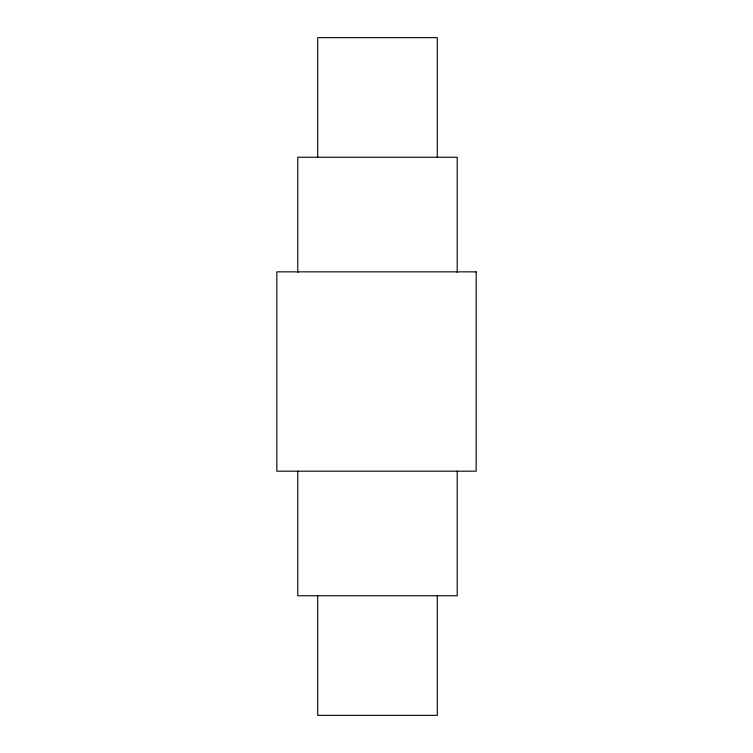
<?xml version="1.0" encoding="UTF-8"?>
<svg xmlns="http://www.w3.org/2000/svg" width="753" height="753" viewBox="0 0 753 753"><rect width="100%" height="100%" fill="white"/><g stroke="black" fill="none" stroke-linecap="round" stroke-linejoin="round"><path stroke-width="1.13" d="M457.222 272.454L457.222 157.245L297.764 157.245L297.764 272.454M457.222 471.143L457.222 595.755L297.764 595.755L297.764 471.143M437.295 157.245L437.295 37.65L317.7 37.65L317.7 157.245M437.295 595.755L437.295 715.35L317.7 715.35L317.7 595.755M476.16 271.852L276.84 271.852L276.84 471.18L476.16 471.18L476.16 271.852"/></g></svg>
